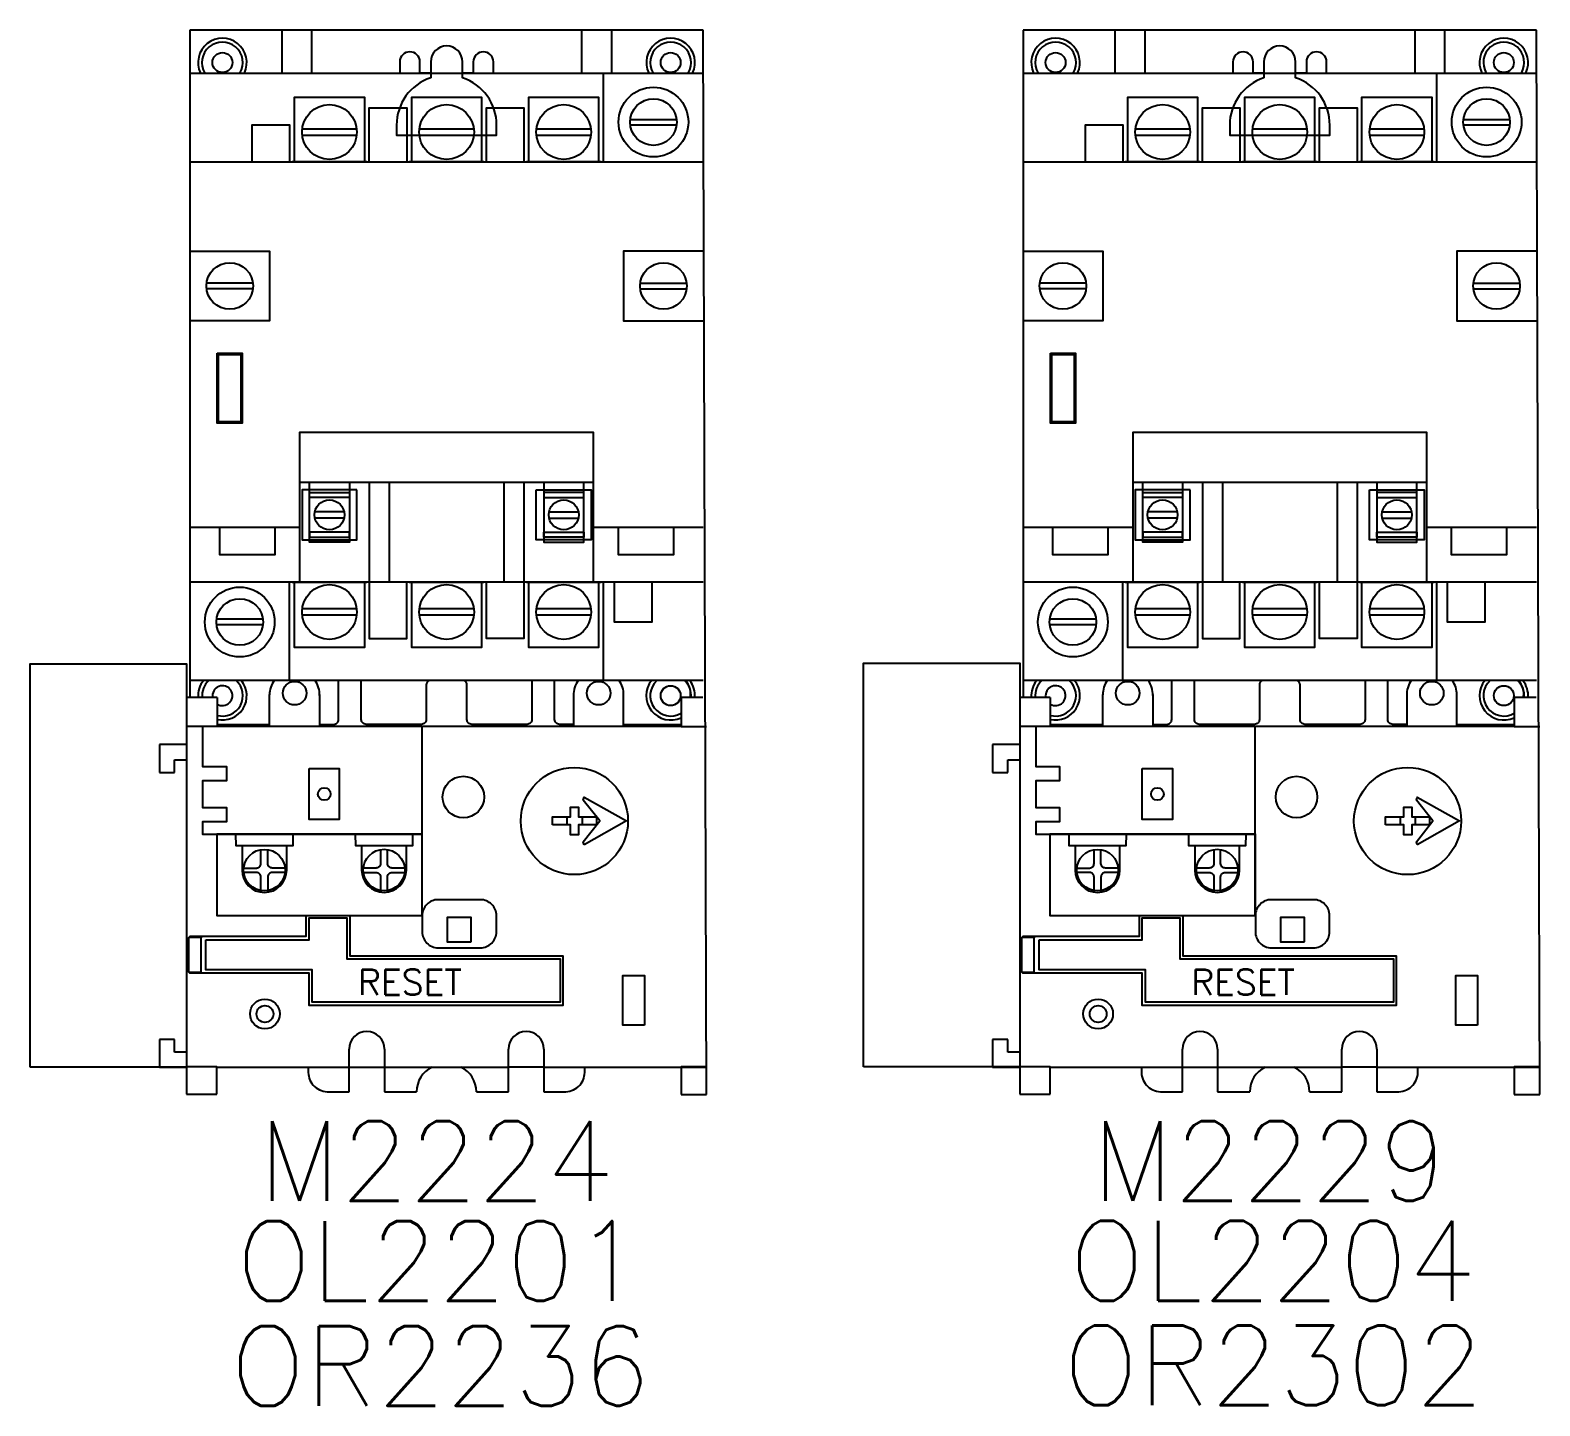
# Model space of a CAD drawing. Header units: inches. Extents: x 0 to 79.8, y 0 to 53.1.
# Drawn here: x 59.78 to 69.24, y 19.4 to 28.02 of the extents above; entities that cross this region are included whole.
import ezdxf
from ezdxf.enums import TextEntityAlignment as Align

# ---------------------------------------------------------------- set-up
doc = ezdxf.new("R2010")
doc.units = ezdxf.units.IN
doc.header["$MEASUREMENT"] = 0
for name, color, linetype in [('CONTINUOUS1', 7, 'Continuous'), ('CONTINUOUS2', 254, 'Continuous'), ('PSYMS', 7, 'Continuous'), ('PTAG', 150, 'Continuous')]:
    doc.layers.add(name, color=color, linetype=linetype)
doc.styles.add('ROMANS', font='ROMANS')
doc.styles.add('WD', font='romans.shx')

# ---------------------------------------------------------------- blocks, each defined once
blk = doc.blocks.new('8536SCO3V02H30S')
at = {"layer": 'CONTINUOUS1'}
for points in [[(1.4134, 8.1201, 1.584443), (1.1379, 8.1201)], [(4.2234, 8.1201, 1.584443), (3.9479, 8.1201)], [(1.3856, 8.1201, 1.761424), (1.1656, 8.1201)], [(2.9744, 8.1201), (2.9744, 8.1901, 1), (2.8483, 8.1901), (2.8483, 8.1201), (2.7805, 8.1201), (2.7805, 8.1901, 1), (2.5813, 8.1901), (2.5813, 8.1201), (2.5136, 8.1201), (2.5136, 8.1901, 1), (2.3875, 8.1901), (2.3875, 8.1201)], [(4.1956, 8.1201, 1.761424), (3.9756, 8.1201)], [(1.1562, 4.3108, 0.188711), (1.1234, 4.2045)], [(1.1896, 4.3108, 0.235082), (1.148, 4.2045)], [(1.2417, 4.1633, 4.839834), (1.2142, 4.2045)], [(1.2417, 4.067, 0.708862), (1.3951, 4.3108)], [(1.2417, 4.0923, 0.789665), (1.3616, 4.3108)], [(1.5992, 4.3108, 0.153497), (1.5712, 4.221)], [(1.8847, 4.216, 0.161626), (1.8569, 4.3108)], [(1.8846, 4.0358), (1.9735, 4.0358, 0.414214), (2.0035, 4.0658), (2.0035, 4.3108)], [(2.5734, 4.3108, 0.318075), (2.5534, 4.2825), (2.5534, 4.0658, -0.414214), (2.5234, 4.0358), (2.1762, 4.0358, -0.414214), (2.1462, 4.0658), (2.1462, 4.3108)], [(3.2157, 4.3108), (3.2157, 4.0658, -0.414214), (3.1857, 4.0358), (2.8384, 4.0358, -0.414214), (2.8084, 4.0658), (2.8084, 4.2825, 0.318075), (2.7884, 4.3108)], [(3.4773, 4.0358), (3.3884, 4.0358, -0.414214), (3.3584, 4.0658), (3.3584, 4.3108)], [(3.5053, 4.3108, 0.161626), (3.4774, 4.216)], [(3.7909, 4.221, 0.153497), (3.763, 4.3108)], [(3.9662, 4.3108, 0.792911), (4.1505, 4.0777)], [(3.9996, 4.3108, 0.902479), (4.1505, 4.1054)], [(4.2132, 4.2045, 0.235082), (4.1716, 4.3108)], [(4.2074, 4.2046, 0.271559), (4.1767, 4.3108)], [(4.2378, 4.2046, 0.188583), (4.2051, 4.3108)], [(1.4091, 3.1346), (1.4886, 3.1346, 0.414214), (1.5169, 3.163), (1.5169, 3.2503)], [(1.6678, 3.1346), (1.5883, 3.1346, -0.414214), (1.56, 3.163), (1.56, 3.2503)], [(2.2672, 3.2505), (2.2672, 3.1632, -0.414214), (2.2388, 3.1348), (2.1593, 3.1348)], [(2.4181, 3.1348), (2.3385, 3.1348, -0.414214), (2.3102, 3.1632), (2.3102, 3.2505)], [(1.3983, 3.122, 1), (1.6788, 3.122)], [(1.5169, 2.9937), (1.5169, 3.0788, 0.414214), (1.4886, 3.1072), (1.4093, 3.1072)], [(1.6678, 3.1072), (1.5883, 3.1072, 0.414214), (1.56, 3.0788), (1.56, 2.9937)], [(2.1485, 3.1222, 1), (2.429, 3.1222)], [(2.1595, 3.1074), (2.2388, 3.1074, -0.414214), (2.2672, 3.079), (2.2672, 2.9939)], [(2.3102, 2.9939), (2.3102, 3.079, -0.414214), (2.3385, 3.1074), (2.418, 3.1074)]]:
    blk.add_lwpolyline(points, format="xyb", dxfattribs=at)
for points in [[(1.648, 8.3889), (1.648, 8.1201)], [(1.8341, 8.3889), (1.8341, 8.1201)], [(3.5277, 8.3889), (3.5277, 8.1201)], [(3.7138, 8.3889), (3.7138, 8.1201)], [(1.0715, 8.1201), (4.2903, 8.1201)], [(1.4622, 7.5626), (1.4622, 7.7963), (1.6965, 7.7963), (1.6965, 7.5626), (1.7278, 7.5626), (1.7278, 7.9689), (2.1653, 7.9689), (2.1653, 7.5626), (2.1965, 7.5626), (2.1965, 7.9012), (2.4309, 7.9012), (2.4309, 7.5626), (2.4622, 7.5626), (2.4622, 7.9689), (2.8997, 7.9689), (2.8997, 7.5626), (2.9309, 7.5626), (2.9309, 7.9012), (3.1653, 7.9012), (3.1653, 7.5626), (3.1965, 7.5626), (3.1965, 7.9689), (3.634, 7.9689), (3.634, 7.5626), (3.6653, 7.5626), (3.6653, 8.1201)], [(1.7758, 7.7701), (2.1172, 7.7701)], [(2.5102, 7.7701), (2.8516, 7.7701)], [(3.2446, 7.7701), (3.586, 7.7701)], [(3.8327, 7.8296), (4.1229, 7.8296)], [(3.8327, 7.7956), (4.1229, 7.7956)], [(1.7758, 7.7301), (2.1172, 7.7301)], [(2.5102, 7.7301), (2.8516, 7.7301)], [(3.2446, 7.7301), (3.586, 7.7301)], [(1.0715, 7.5626), (4.2903, 7.5626)], [(2.1809, 7.5626), (1.7122, 7.5626)], [(2.9153, 7.5626), (2.4465, 7.5626)], [(3.6497, 7.5626), (3.1809, 7.5626)], [(1.0715, 7.0035), (1.5715, 7.0035), (1.5715, 6.566), (1.0715, 6.566)], [(4.2903, 7.0035), (3.7903, 7.0035), (3.7903, 6.566), (4.2903, 6.566)], [(1.4667, 6.8017), (1.1764, 6.8017)], [(1.4667, 6.7677), (1.1764, 6.7677)], [(3.8952, 6.8017), (4.1854, 6.8017)], [(3.8952, 6.7677), (4.1854, 6.7677)], [(3.6028, 4.9276), (3.6028, 5.8651), (1.759, 5.8651), (1.759, 4.9276)], [(3.6028, 5.5526), (1.759, 5.5526)], [(2.0715, 5.5526), (2.0715, 5.1776), (1.8215, 5.1776), (1.8215, 5.5526)], [(2.1965, 5.5526), (2.1965, 4.9276), (2.1965, 4.5735), (2.4309, 4.5735), (2.4309, 4.9276)], [(2.3215, 5.5526), (2.3215, 4.9276)], [(3.1653, 5.5526), (3.1653, 4.9276), (3.1653, 4.5735), (2.9309, 4.5735), (2.9309, 4.9276)], [(3.0403, 5.5526), (3.0403, 4.9276)], [(3.2903, 5.5526), (3.2903, 5.1776), (3.5403, 5.1776), (3.5403, 5.5526)], [(2.0381, 5.3695), (1.8549, 5.3695)], [(2.0381, 5.3295), (1.8549, 5.3295)], [(3.3237, 5.3695), (3.5069, 5.3695)], [(3.3237, 5.3295), (3.5069, 5.3295)], [(1.759, 5.2694), (1.0715, 5.2694)], [(1.2566, 5.2694), (1.2566, 5.102), (1.6055, 5.102), (1.6055, 5.2694)], [(4.2903, 5.2694), (3.6028, 5.2694)], [(3.7563, 5.2694), (3.7563, 5.102), (4.1052, 5.102), (4.1052, 5.2694)], [(4.2903, 4.9276), (1.0715, 4.9276)], [(1.6965, 4.3108), (1.6965, 4.9276)], [(1.7122, 4.9276), (2.1809, 4.9276)], [(2.1653, 4.9276), (2.1653, 4.5185), (1.7278, 4.5185), (1.7278, 4.9276)], [(2.4465, 4.9276), (2.9153, 4.9276)], [(2.8997, 4.9276), (2.8997, 4.5185), (2.4622, 4.5185), (2.4622, 4.9276)], [(3.1809, 4.9276), (3.6497, 4.9276)], [(3.634, 4.9276), (3.634, 4.5185), (3.1965, 4.5185), (3.1965, 4.9276)], [(3.6653, 4.3108), (3.6653, 4.9276)], [(3.9674, 4.9276), (3.9674, 4.6776), (3.733, 4.6776), (3.733, 4.9276)], [(2.1172, 4.7601), (1.7758, 4.7601)], [(2.8516, 4.7601), (2.5102, 4.7601)], [(3.586, 4.7601), (3.2446, 4.7601)], [(1.5292, 4.6946), (1.2389, 4.6946)], [(1.5292, 4.6606), (1.2389, 4.6606)], [(2.1172, 4.7201), (1.7758, 4.7201)], [(2.8516, 4.7201), (2.5102, 4.7201)], [(3.586, 4.7201), (3.2446, 4.7201)], [(4.2903, 4.3108), (1.0715, 4.3108)], [(2.4309, 4.3108), (2.1787, 4.3108)], [(3.1653, 4.3108), (2.9309, 4.3108)], [(1.2417, 4.2045), (1.2417, 4.0216), (1.0511, 4.0216)], [(1.242, 4.2045), (1.1041, 4.2045), (1.0715, 4.2045)], [(1.5712, 4.0247), (1.5712, 4.2223)], [(1.8847, 4.2223), (1.8847, 4.0247)], [(3.4774, 4.2223), (3.4774, 4.0247)], [(3.7909, 4.0247), (3.7909, 4.2223)], [(4.2881, 4.2046), (4.1505, 4.2046), (4.1505, 4.0216), (4.3112, 4.0216)], [(1.1507, 4.0181), (1.1507, 3.7718), (1.3008, 3.7718), (1.3008, 3.6817), (1.1507, 3.6817), (1.1507, 3.5154), (1.3008, 3.5154), (1.3008, 3.4253), (1.1507, 3.4253), (1.1507, 3.3462), (2.5275, 3.3462)], [(1.2399, 3.3472), (1.2399, 2.8363), (2.5274, 2.8363), (2.5274, 4.0245)], [(1.2417, 4.0358), (1.5711, 4.0358)], [(1.2417, 4.0247), (1.4773, 4.0247), (1.5712, 4.0247), (1.8847, 4.0247), (3.4774, 4.0247), (3.7909, 4.0247), (3.9149, 4.0247), (4.1505, 4.0247)], [(3.7908, 4.0358), (4.1505, 4.0358)], [(4.1505, 4.0216), (4.3112, 4.0216)], [(1.0504, 3.9093), (1.0504, 3.8143)], [(3.435, 3.455), (3.435, 3.405)], [(3.5299, 3.455), (3.5299, 3.405)], [(1.718, 3.3462), (1.7168, 3.2733), (1.3615, 3.2733), (1.3603, 3.3462)], [(2.4682, 3.3464), (2.467, 3.2735), (2.1118, 3.2735), (2.1106, 3.3464)], [(1.3983, 3.2733), (1.3983, 3.122)], [(1.6788, 3.122), (1.6788, 3.2733)], [(2.1485, 3.2735), (2.1485, 3.1222)], [(2.429, 3.1222), (2.429, 3.2735)], [(1.7987, 2.8362), (1.7987, 2.7048), (1.0708, 2.7048), (1.0623, 2.6963), (1.0623, 2.4842), (1.0708, 2.4757)], [(2.0738, 2.8363), (2.0738, 2.5843), (3.4107, 2.5843), (3.4107, 2.2723), (1.8187, 2.2723), (1.8187, 2.4758), (1.0708, 2.4758)], [(1.1723, 2.6848), (1.8189, 2.6848), (1.8189, 2.8231), (2.0546, 2.8231), (2.0546, 2.5649), (3.3938, 2.5649), (3.3938, 2.2928), (1.8388, 2.2928), (1.8388, 2.4968), (1.1722, 2.4968), (1.1722, 2.6848)], [(1.0623, 2.4842), (1.1423, 2.4817), (1.1423, 2.6989), (1.0623, 2.6963)], [(1.1423, 2.6989), (1.1462, 2.7048)], [(1.1423, 2.4817), (1.1462, 2.4757)], [(1.0504, 1.9804), (1.0504, 1.8855)], [(1.2409, 1.8858), (1.2409, 1.8889), (1.0504, 1.8889)], [(1.8138, 1.8858), (2.0704, 1.8858)], [(2.2911, 1.8858), (2.5887, 1.8858)], [(2.7719, 1.8858), (3.0695, 1.8858)], [(3.2903, 1.8858), (3.5468, 1.8858)], [(4.3111, 1.8889), (4.1506, 1.8889), (4.1506, 1.8858)], [(4.1506, 1.8858), (4.3111, 1.8858)]]:
    blk.add_lwpolyline(points, dxfattribs=at)
for points in [[(1.2434, 6.3629), (1.3997, 6.3629), (1.3997, 5.9254), (1.2434, 5.9254)], [(1.2512, 6.355), (1.3919, 6.355), (1.3919, 5.9332), (1.2512, 5.9332)], [(2.1184, 5.5057), (1.7747, 5.5057), (1.7747, 5.1932), (2.1184, 5.1932)], [(2.0715, 5.4589), (1.8215, 5.4589), (1.8215, 5.4901), (2.0715, 5.4901)], [(3.2434, 5.5057), (3.5872, 5.5057), (3.5872, 5.1932), (3.2434, 5.1932)], [(3.2903, 5.4589), (3.5403, 5.4589), (3.5403, 5.4901), (3.2903, 5.4901)], [(2.0715, 5.2401), (1.8215, 5.2401), (1.8215, 5.2089), (2.0715, 5.2089)], [(3.2903, 5.2401), (3.5403, 5.2401), (3.5403, 5.2089), (3.2903, 5.2089)], [(1.8192, 3.759), (2.0083, 3.759), (2.0083, 3.4389), (1.8192, 3.4389)], [(3.3448, 3.405), (3.3448, 3.455), (3.4579, 3.455), (3.4579, 3.5172), (3.5079, 3.5172), (3.5079, 3.455), (3.6198, 3.455), (3.6198, 3.405), (3.5079, 3.405), (3.5079, 3.3422), (3.4579, 3.3422), (3.4579, 3.405)], [(3.5434, 3.28), (3.5381, 3.299), (3.6416, 3.43), (3.5381, 3.5609), (3.5434, 3.5799), (3.8078, 3.43)], [(2.8357, 2.6717), (2.8357, 2.8242), (2.6855, 2.8242), (2.6855, 2.6717)], [(3.9207, 2.1502), (3.7855, 2.1502), (3.7855, 2.46), (3.9207, 2.46)]]:
    blk.add_lwpolyline(points, close=True, dxfattribs=at)
blk.add_lwpolyline([(2.6278, 2.6349), (2.8934, 2.6349, 0.414214), (2.9933, 2.7348), (2.9933, 2.8365, 0.414214), (2.8934, 2.9364), (2.6278, 2.9364, 0.414214), (2.5279, 2.8365), (2.5279, 2.7348, 0.414214)], format="xyb", close=True, dxfattribs=at)
for centre, radius in [((1.2756, 8.1858), 0.0625), ((4.0856, 8.1858), 0.0625), ((3.9778, 7.8126), 0.2188), ((3.9778, 7.8126), 0.1461), ((1.9465, 7.7501), 0.1719), ((2.6809, 7.7501), 0.1719), ((3.4153, 7.7501), 0.1719), ((1.3215, 6.7847), 0.1461), ((4.0403, 6.7847), 0.1461), ((1.9465, 5.3495), 0.0938), ((3.4153, 5.3495), 0.0938), ((1.384, 4.6776), 0.2188), ((1.9465, 4.7401), 0.1719), ((2.6809, 4.7401), 0.1719), ((3.4153, 4.7401), 0.1719), ((1.384, 4.6776), 0.1461), ((1.728, 4.2315), 0.0739), ((3.6341, 4.2315), 0.0739), ((4.0856, 4.2158), 0.0625), ((2.7859, 3.5801), 0.1301), ((3.482, 3.4296), 0.3361), ((1.9139, 3.5989), 0.0393), ((1.5385, 3.122), 0.1301), ((2.2888, 3.1222), 0.1301), ((1.5421, 2.2197), 0.0933), ((1.5421, 2.2197), 0.0527)]:
    blk.add_circle(centre, radius, dxfattribs=at)
at = {"layer": 'CONTINUOUS2'}
for p, q in [((4.2903, 8.3889), (1.0715, 8.3889)), ((1.0715, 8.3889), (1.0715, 4.2045)), ((4.3111, 1.7156), (4.2903, 8.3889)), ((1.0715, 4.2045), (1.0504, 4.2045)), ((1.0504, 4.2045), (1.0504, 3.9093)), ((1.0504, 3.9093), (0.8805, 3.9093)), ((0.8805, 3.9093), (0.8805, 3.7342)), ((0.9755, 3.7342), (0.9755, 3.8143)), ((0.9755, 3.8143), (1.0504, 3.8143)), ((1.0504, 3.8143), (1.0504, 1.9804)), ((0.8805, 3.7342), (0.9755, 3.7342)), ((0.9755, 2.0604), (0.8808, 2.0604)), ((0.8808, 2.0604), (0.8808, 1.8855)), ((0.9755, 1.9804), (0.9755, 2.0604)), ((2.0704, 1.7323), (2.0704, 1.9998)), ((2.2911, 1.9998), (2.2911, 1.7323)), ((3.0695, 1.7323), (3.0695, 1.9998)), ((3.2903, 1.9998), (3.2903, 1.7323)), ((1.0504, 1.9804), (0.9755, 1.9804)), ((0.8808, 1.8855), (1.0504, 1.8855)), ((1.0504, 1.8855), (1.0504, 1.7158)), ((1.2409, 1.7158), (1.2409, 1.8858)), ((1.2409, 1.8858), (1.8138, 1.8858)), ((1.8138, 1.8858), (1.8138, 1.8536)), ((2.5887, 1.8858), (2.7719, 1.8858)), ((3.5468, 1.8536), (3.5468, 1.8858)), ((3.5468, 1.8858), (4.1506, 1.8858)), ((4.1506, 1.8858), (4.1506, 1.7156)), ((1.0504, 1.7158), (1.2409, 1.7158)), ((1.9451, 1.7323), (2.0704, 1.7323)), ((2.2911, 1.7323), (2.4929, 1.7323)), ((2.8677, 1.7323), (3.0695, 1.7323)), ((3.2903, 1.7323), (3.4155, 1.7323)), ((4.1506, 1.7156), (4.3111, 1.7156))]:
    blk.add_line(p, q, dxfattribs=at)
blk.add_lwpolyline([(2.5813, 8.0905, 0.322478), (2.3671, 7.7929), (2.3671, 7.7304), (2.9947, 7.7304), (2.9947, 7.7929, 0.322478), (2.7805, 8.0905), (2.7805, 8.1901, 1), (2.5813, 8.1901)], format="xyb", close=True, dxfattribs=at)
for points in [[(2.0704, 1.8858), (2.2911, 1.8858)], [(3.2903, 1.8858), (3.0695, 1.8858)]]:
    blk.add_lwpolyline(points, dxfattribs=at)
for centre, radius, start, end in [((2.1807, 1.9998), 0.1104, 0, 180), ((3.1799, 1.9998), 0.1104, 0, 180), ((1.9369, 1.8552), 0.1231, 180.70492, 273.8281), ((2.6649, 1.7316), 0.172, 116.29719, 179.76432), ((2.6957, 1.7316), 0.172, 0.23568, 63.70281), ((3.4237, 1.8552), 0.1231, 266.1719, 359.29508)]:
    blk.add_arc(centre, radius, start, end, dxfattribs=at)
at = {"layer": 'CONTINUOUS1', "style": 'ROMANS'}
blk.add_text('RESET', height=0.16, dxfattribs=at).set_placement((2.4507, 2.4189), align=Align.MIDDLE)
blk = doc.blocks.new('9999AC04')
blk.add_lwpolyline([(0, 0.5097), (0, 0), (1.288, 0), (1.288, 0.5097)], close=True)
blk = doc.blocks.new('9999RR04')
blk.add_lwpolyline([(0, 0), (0, 2.53), (0.98, 2.53), (0.98, 0)], close=True)

msp = doc.modelspace()

# ---------------------------------------------------------------- block references
at = {"layer": 'PSYMS'}
ref = msp.add_blockref('8536SCO3V02H30S', (59.71046, 19.63492), dxfattribs=at)
ref.add_attrib('P_TAG1', 'M2224', dxfattribs={"layer": 'PTAG', "height": 0.5, "style": 'WD', "flags": 8}).set_placement((62.3265, 20.93202), align=Align.MIDDLE_CENTER)
ref = msp.add_blockref('8536SCO3V02H30S', (64.93375, 19.63492), dxfattribs=at)
ref.add_attrib('P_TAG1', 'M2229', dxfattribs={"layer": 'PTAG', "height": 0.5, "style": 'WD', "flags": 8}).set_placement((67.5498, 20.93202), align=Align.MIDDLE_CENTER)
ref = msp.add_blockref('9999RR04', (59.78088, 21.52046), dxfattribs=at)
ref.add_attrib('P_TAG1', 'OR2236', dxfattribs={"layer": 'PTAG', "height": 0.5, "style": 'WD', "flags": 8}).set_placement((62.35215, 19.64745), align=Align.MIDDLE_CENTER)
ref = msp.add_blockref('9999RR04', (65.00417, 21.5238), dxfattribs=at)
ref.add_attrib('P_TAG1', 'OR2302', dxfattribs={"layer": 'PTAG', "height": 0.5, "style": 'WD', "flags": 8}).set_placement((67.57544, 19.6508), align=Align.MIDDLE_CENTER)
ref = msp.add_blockref('9999AC04', (60.95036, 22.47146), dxfattribs=at)
ref.add_attrib('P_TAG1', 'OL2201', dxfattribs={"layer": 'PTAG', "height": 0.5, "style": 'WD', "flags": 8}).set_placement((62.34673, 20.30568), align=Align.MIDDLE_CENTER)
ref = msp.add_blockref('9999AC04', (66.17366, 22.47243), dxfattribs=at)
ref.add_attrib('P_TAG1', 'OL2204', dxfattribs={"layer": 'PTAG', "height": 0.5, "style": 'WD', "flags": 8}).set_placement((67.57002, 20.30665), align=Align.MIDDLE_CENTER)

doc.saveas('drawing.dxf')
